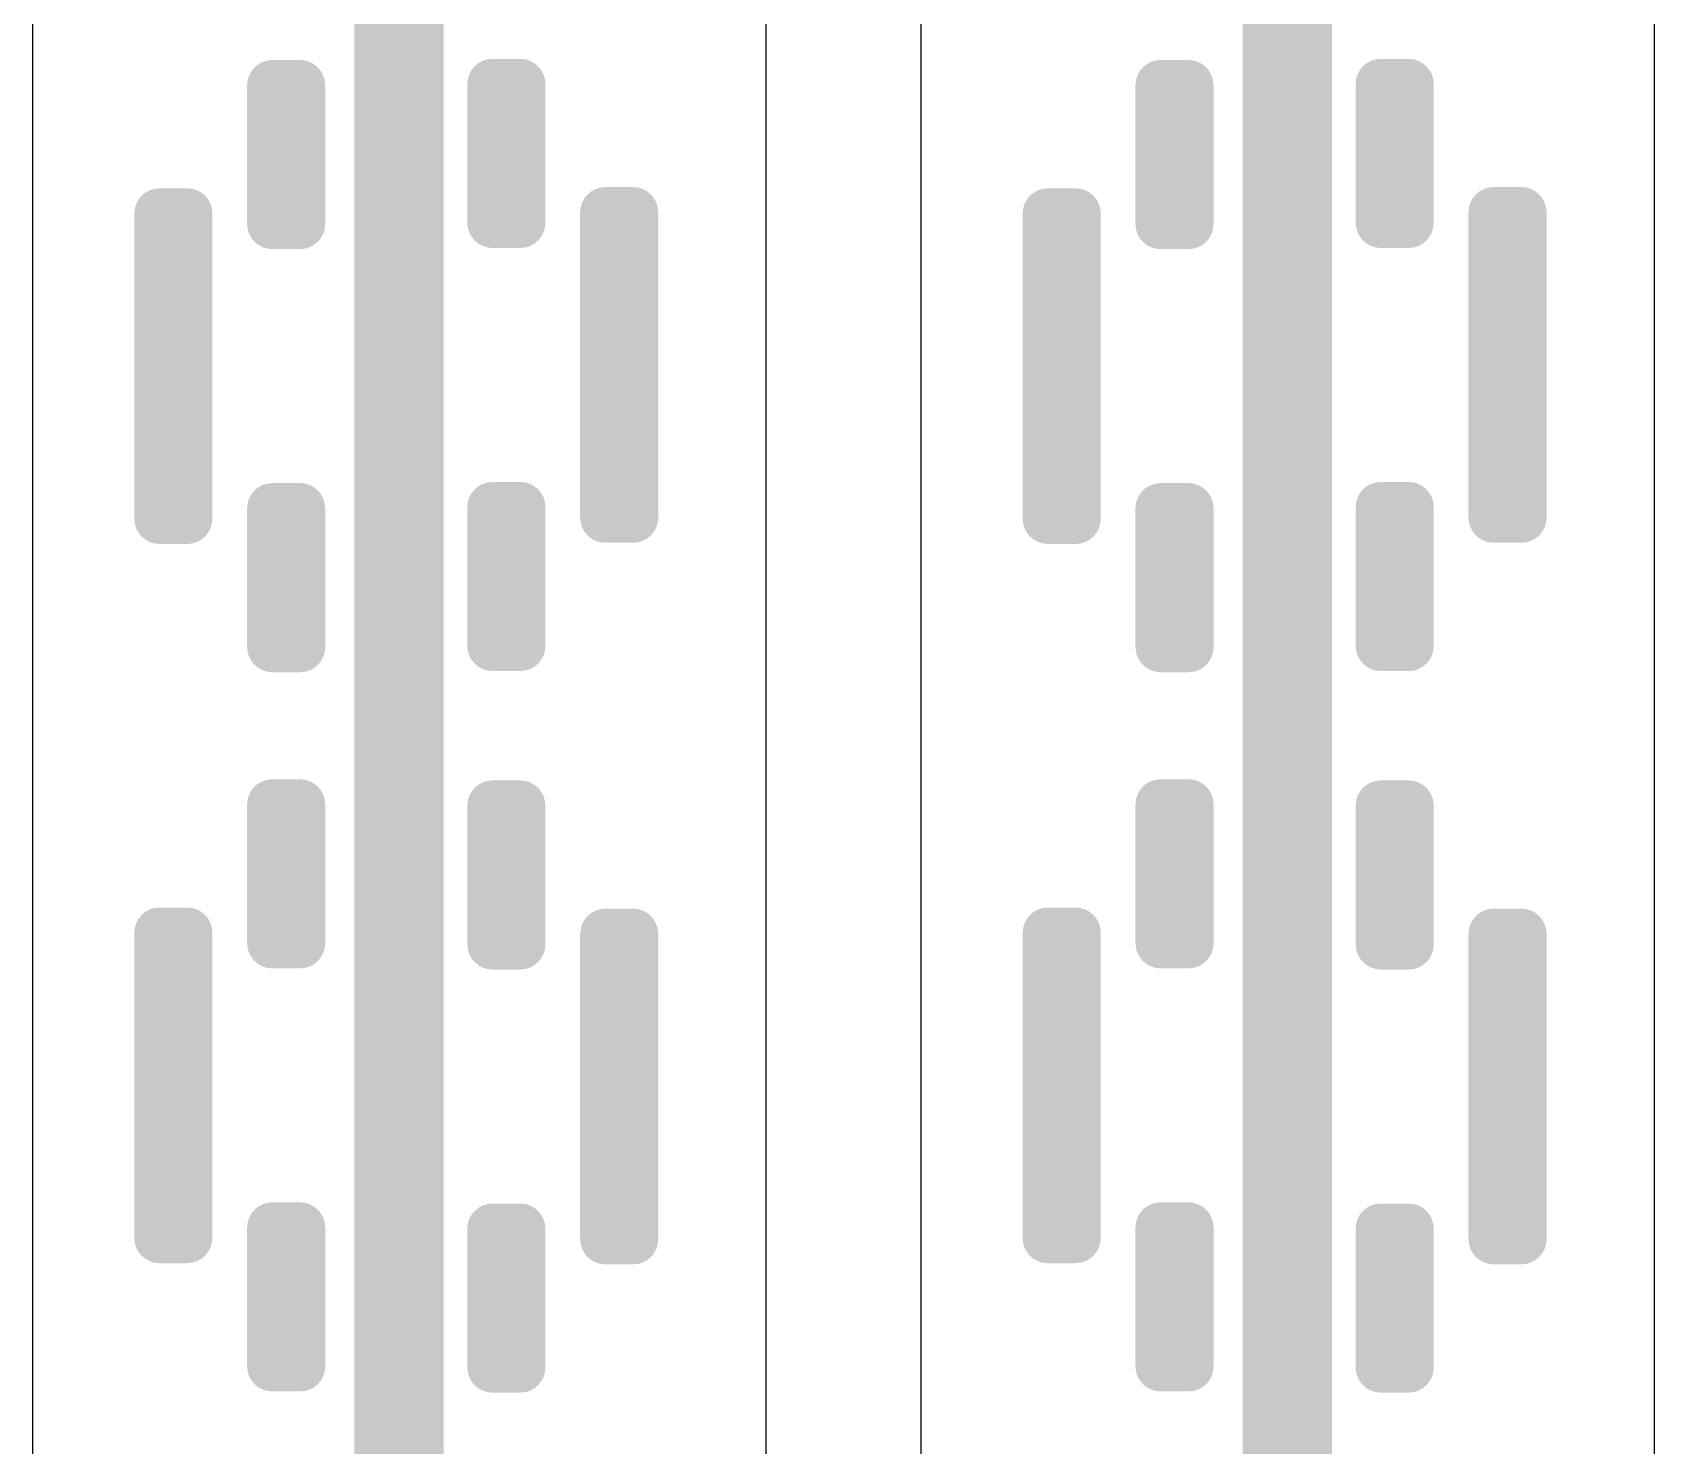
# Model space of a CAD drawing. Header units: inches. Extents: x -0.01 to 3.95, y -0.11 to 1.88.
# Drawn here: x 1.365 to 1.94, y 0.945 to 1.446 of the extents above; entities that cross this region are included whole.
import ezdxf

# ---------------------------------------------------------------- set-up
doc = ezdxf.new("R2010")
doc.units = ezdxf.units.IN
doc.header["$MEASUREMENT"] = 0
for name, color, linetype in [('Top Layer', 1, 'Continuous'), ('Top Paste', 8, 'Continuous'), ('Top Solder', 216, 'Continuous')]:
    doc.layers.add(name, color=color, linetype=linetype)

msp = doc.modelspace()

# ---------------------------------------------------------------- hatches: boundary and pattern name
at = {"layer": 'Top Layer'}
h = msp.add_hatch(color=1, dxfattribs=at)
edge = h.paths.add_edge_path()
edge.add_arc((1.48894, 1.70551), 0.00591, 90, 180)
edge.add_line((1.48303, 1.70551), (1.48303, 0.00472))
edge.add_arc((1.48894, 0.00472), 0.00591, 180, 270)
edge.add_line((1.48894, -0.00118), (1.50075, -0.00118))
edge.add_arc((1.50075, 0.00472), 0.00591, 270, 360)
edge.add_line((1.50665, 0.00472), (1.50665, 1.70551))
edge.add_arc((1.50075, 1.70551), 0.00591, 0, 90)
edge.add_line((1.50075, 1.71141), (1.48894, 1.71141))
h = msp.add_hatch(color=1, dxfattribs=at)
edge = h.paths.add_edge_path()
edge.add_arc((1.8039, 1.70551), 0.00591, 90, 180)
edge.add_line((1.79799, 1.70551), (1.79799, 0.00472))
edge.add_arc((1.8039, 0.00472), 0.00591, 180, 270)
edge.add_line((1.8039, -0.00118), (1.81571, -0.00118))
edge.add_arc((1.81571, 0.00472), 0.00591, 270, 360)
edge.add_line((1.82161, 0.00472), (1.82161, 1.70551))
edge.add_arc((1.81571, 1.70551), 0.00591, 0, 90)
edge.add_line((1.81571, 1.71141), (1.8039, 1.71141))
h = msp.add_hatch(color=1, dxfattribs=at)
edge = h.paths.add_edge_path()
edge.add_arc((1.53783, 1.37817), 0.00492, 270, 360)
edge.add_line((1.54275, 1.37817), (1.54275, 1.42738))
edge.add_arc((1.53783, 1.42738), 0.00492, 0, 90)
edge.add_line((1.53783, 1.4323), (1.52799, 1.4323))
edge.add_arc((1.52799, 1.42738), 0.00492, 90, 180)
edge.add_line((1.52307, 1.42738), (1.52307, 1.37817))
edge.add_arc((1.52799, 1.37817), 0.00492, 180, 270)
edge.add_line((1.52799, 1.37324), (1.53783, 1.37324))
h = msp.add_hatch(color=1, dxfattribs=at)
edge = h.paths.add_edge_path()
edge.add_arc((1.85279, 1.37817), 0.00492, 270, 360)
edge.add_line((1.85771, 1.37817), (1.85771, 1.42738))
edge.add_arc((1.85279, 1.42738), 0.00492, 0, 90)
edge.add_line((1.85279, 1.4323), (1.84295, 1.4323))
edge.add_arc((1.84295, 1.42738), 0.00492, 90, 180)
edge.add_line((1.83803, 1.42738), (1.83803, 1.37817))
edge.add_arc((1.84295, 1.37817), 0.00492, 180, 270)
edge.add_line((1.84295, 1.37324), (1.85279, 1.37324))
h = msp.add_hatch(color=1, dxfattribs=at)
edge = h.paths.add_edge_path()
edge.add_arc((1.44992, 1.42697), 0.00492, 90, 180)
edge.add_line((1.445, 1.42697), (1.445, 1.37775))
edge.add_arc((1.44992, 1.37775), 0.00492, 180, 270)
edge.add_line((1.44992, 1.37283), (1.45976, 1.37283))
edge.add_arc((1.45976, 1.37775), 0.00492, 270, 360)
edge.add_line((1.46469, 1.37775), (1.46469, 1.42697))
edge.add_arc((1.45976, 1.42697), 0.00492, 0, 90)
edge.add_line((1.45976, 1.43189), (1.44992, 1.43189))
h = msp.add_hatch(color=1, dxfattribs=at)
edge = h.paths.add_edge_path()
edge.add_arc((1.76488, 1.42697), 0.00492, 90, 180)
edge.add_line((1.75996, 1.42697), (1.75996, 1.37775))
edge.add_arc((1.76488, 1.37775), 0.00492, 180, 270)
edge.add_line((1.76488, 1.37283), (1.77472, 1.37283))
edge.add_arc((1.77472, 1.37775), 0.00492, 270, 360)
edge.add_line((1.77965, 1.37775), (1.77965, 1.42697))
edge.add_arc((1.77472, 1.42697), 0.00492, 0, 90)
edge.add_line((1.77472, 1.43189), (1.76488, 1.43189))
h = msp.add_hatch(color=1, dxfattribs=at)
edge = h.paths.add_edge_path()
edge.add_arc((1.40992, 1.38149), 0.00492, 90, 180)
edge.add_line((1.405, 1.38149), (1.405, 1.27323))
edge.add_arc((1.40992, 1.27323), 0.00492, 180, 270)
edge.add_line((1.40992, 1.2683), (1.41976, 1.2683))
edge.add_arc((1.41976, 1.27323), 0.00492, 270, 360)
edge.add_line((1.42468, 1.27323), (1.42468, 1.38149))
edge.add_arc((1.41976, 1.38149), 0.00492, 0, 90)
edge.add_line((1.41976, 1.38641), (1.40992, 1.38641))
h = msp.add_hatch(color=1, dxfattribs=at)
edge = h.paths.add_edge_path()
edge.add_arc((1.57783, 1.27364), 0.00492, 270, 360)
edge.add_line((1.58275, 1.27364), (1.58275, 1.38191))
edge.add_arc((1.57783, 1.38191), 0.00492, 0, 90)
edge.add_line((1.57783, 1.38683), (1.56799, 1.38683))
edge.add_arc((1.56799, 1.38191), 0.00492, 90, 180)
edge.add_line((1.56307, 1.38191), (1.56307, 1.27364))
edge.add_arc((1.56799, 1.27364), 0.00492, 180, 270)
edge.add_line((1.56799, 1.26872), (1.57783, 1.26872))
h = msp.add_hatch(color=1, dxfattribs=at)
edge = h.paths.add_edge_path()
edge.add_arc((1.72488, 1.38149), 0.00492, 90, 180)
edge.add_line((1.71996, 1.38149), (1.71996, 1.27323))
edge.add_arc((1.72488, 1.27323), 0.00492, 180, 270)
edge.add_line((1.72488, 1.2683), (1.73472, 1.2683))
edge.add_arc((1.73472, 1.27323), 0.00492, 270, 360)
edge.add_line((1.73965, 1.27323), (1.73965, 1.38149))
edge.add_arc((1.73472, 1.38149), 0.00492, 0, 90)
edge.add_line((1.73472, 1.38641), (1.72488, 1.38641))
h = msp.add_hatch(color=1, dxfattribs=at)
edge = h.paths.add_edge_path()
edge.add_arc((1.89279, 1.27364), 0.00492, 270, 360)
edge.add_line((1.89771, 1.27364), (1.89771, 1.38191))
edge.add_arc((1.89279, 1.38191), 0.00492, 0, 90)
edge.add_line((1.89279, 1.38683), (1.88295, 1.38683))
edge.add_arc((1.88295, 1.38191), 0.00492, 90, 180)
edge.add_line((1.87803, 1.38191), (1.87803, 1.27364))
edge.add_arc((1.88295, 1.27364), 0.00492, 180, 270)
edge.add_line((1.88295, 1.26872), (1.89279, 1.26872))
h = msp.add_hatch(color=1, dxfattribs=at)
edge = h.paths.add_edge_path()
edge.add_arc((1.44992, 1.27697), 0.00492, 90, 180)
edge.add_line((1.445, 1.27697), (1.445, 1.22775))
edge.add_arc((1.44992, 1.22775), 0.00492, 180, 270)
edge.add_line((1.44992, 1.22283), (1.45976, 1.22283))
edge.add_arc((1.45976, 1.22775), 0.00492, 270, 360)
edge.add_line((1.46469, 1.22775), (1.46469, 1.27697))
edge.add_arc((1.45976, 1.27697), 0.00492, 0, 90)
edge.add_line((1.45976, 1.28189), (1.44992, 1.28189))
h = msp.add_hatch(color=1, dxfattribs=at)
edge = h.paths.add_edge_path()
edge.add_arc((1.53783, 1.22817), 0.00492, 270, 360)
edge.add_line((1.54275, 1.22817), (1.54275, 1.27738))
edge.add_arc((1.53783, 1.27738), 0.00492, 0, 90)
edge.add_line((1.53783, 1.2823), (1.52799, 1.2823))
edge.add_arc((1.52799, 1.27738), 0.00492, 90, 180)
edge.add_line((1.52307, 1.27738), (1.52307, 1.22817))
edge.add_arc((1.52799, 1.22817), 0.00492, 180, 270)
edge.add_line((1.52799, 1.22324), (1.53783, 1.22324))
h = msp.add_hatch(color=1, dxfattribs=at)
edge = h.paths.add_edge_path()
edge.add_arc((1.76488, 1.27697), 0.00492, 90, 180)
edge.add_line((1.75996, 1.27697), (1.75996, 1.22775))
edge.add_arc((1.76488, 1.22775), 0.00492, 180, 270)
edge.add_line((1.76488, 1.22283), (1.77472, 1.22283))
edge.add_arc((1.77472, 1.22775), 0.00492, 270, 360)
edge.add_line((1.77965, 1.22775), (1.77965, 1.27697))
edge.add_arc((1.77472, 1.27697), 0.00492, 0, 90)
edge.add_line((1.77472, 1.28189), (1.76488, 1.28189))
h = msp.add_hatch(color=1, dxfattribs=at)
edge = h.paths.add_edge_path()
edge.add_arc((1.85279, 1.22817), 0.00492, 270, 360)
edge.add_line((1.85771, 1.22817), (1.85771, 1.27738))
edge.add_arc((1.85279, 1.27738), 0.00492, 0, 90)
edge.add_line((1.85279, 1.2823), (1.84295, 1.2823))
edge.add_arc((1.84295, 1.27738), 0.00492, 90, 180)
edge.add_line((1.83803, 1.27738), (1.83803, 1.22817))
edge.add_arc((1.84295, 1.22817), 0.00492, 180, 270)
edge.add_line((1.84295, 1.22324), (1.85279, 1.22324))
h = msp.add_hatch(color=1, dxfattribs=at)
edge = h.paths.add_edge_path()
edge.add_arc((1.44992, 1.17197), 0.00492, 90, 180)
edge.add_line((1.445, 1.17197), (1.445, 1.12275))
edge.add_arc((1.44992, 1.12275), 0.00492, 180, 270)
edge.add_line((1.44992, 1.11783), (1.45976, 1.11783))
edge.add_arc((1.45976, 1.12275), 0.00492, 270, 360)
edge.add_line((1.46469, 1.12275), (1.46469, 1.17197))
edge.add_arc((1.45976, 1.17197), 0.00492, 0, 90)
edge.add_line((1.45976, 1.17689), (1.44992, 1.17689))
h = msp.add_hatch(color=1, dxfattribs=at)
edge = h.paths.add_edge_path()
edge.add_arc((1.53783, 1.12234), 0.00492, 270, 360)
edge.add_line((1.54275, 1.12234), (1.54275, 1.17155))
edge.add_arc((1.53783, 1.17155), 0.00492, 0, 90)
edge.add_line((1.53783, 1.17647), (1.52799, 1.17647))
edge.add_arc((1.52799, 1.17155), 0.00492, 90, 180)
edge.add_line((1.52307, 1.17155), (1.52307, 1.12234))
edge.add_arc((1.52799, 1.12234), 0.00492, 180, 270)
edge.add_line((1.52799, 1.11742), (1.53783, 1.11742))
h = msp.add_hatch(color=1, dxfattribs=at)
edge = h.paths.add_edge_path()
edge.add_arc((1.76488, 1.17197), 0.00492, 90, 180)
edge.add_line((1.75996, 1.17197), (1.75996, 1.12275))
edge.add_arc((1.76488, 1.12275), 0.00492, 180, 270)
edge.add_line((1.76488, 1.11783), (1.77472, 1.11783))
edge.add_arc((1.77472, 1.12275), 0.00492, 270, 360)
edge.add_line((1.77965, 1.12275), (1.77965, 1.17197))
edge.add_arc((1.77472, 1.17197), 0.00492, 0, 90)
edge.add_line((1.77472, 1.17689), (1.76488, 1.17689))
h = msp.add_hatch(color=1, dxfattribs=at)
edge = h.paths.add_edge_path()
edge.add_arc((1.85279, 1.12234), 0.00492, 270, 360)
edge.add_line((1.85771, 1.12234), (1.85771, 1.17155))
edge.add_arc((1.85279, 1.17155), 0.00492, 0, 90)
edge.add_line((1.85279, 1.17647), (1.84295, 1.17647))
edge.add_arc((1.84295, 1.17155), 0.00492, 90, 180)
edge.add_line((1.83803, 1.17155), (1.83803, 1.12234))
edge.add_arc((1.84295, 1.12234), 0.00492, 180, 270)
edge.add_line((1.84295, 1.11742), (1.85279, 1.11742))
h = msp.add_hatch(color=1, dxfattribs=at)
edge = h.paths.add_edge_path()
edge.add_arc((1.40992, 1.12649), 0.00492, 90, 180)
edge.add_line((1.405, 1.12649), (1.405, 1.01823))
edge.add_arc((1.40992, 1.01823), 0.00492, 180, 270)
edge.add_line((1.40992, 1.0133), (1.41976, 1.0133))
edge.add_arc((1.41976, 1.01823), 0.00492, 270, 360)
edge.add_line((1.42468, 1.01823), (1.42468, 1.12649))
edge.add_arc((1.41976, 1.12649), 0.00492, 0, 90)
edge.add_line((1.41976, 1.13141), (1.40992, 1.13141))
h = msp.add_hatch(color=1, dxfattribs=at)
edge = h.paths.add_edge_path()
edge.add_arc((1.57783, 1.01781), 0.00492, 270, 360)
edge.add_line((1.58275, 1.01781), (1.58275, 1.12608))
edge.add_arc((1.57783, 1.12608), 0.00492, 0, 90)
edge.add_line((1.57783, 1.131), (1.56799, 1.131))
edge.add_arc((1.56799, 1.12608), 0.00492, 90, 180)
edge.add_line((1.56307, 1.12608), (1.56307, 1.01781))
edge.add_arc((1.56799, 1.01781), 0.00492, 180, 270)
edge.add_line((1.56799, 1.01289), (1.57783, 1.01289))
h = msp.add_hatch(color=1, dxfattribs=at)
edge = h.paths.add_edge_path()
edge.add_arc((1.72488, 1.12649), 0.00492, 90, 180)
edge.add_line((1.71996, 1.12649), (1.71996, 1.01823))
edge.add_arc((1.72488, 1.01823), 0.00492, 180, 270)
edge.add_line((1.72488, 1.0133), (1.73472, 1.0133))
edge.add_arc((1.73472, 1.01823), 0.00492, 270, 360)
edge.add_line((1.73965, 1.01823), (1.73965, 1.12649))
edge.add_arc((1.73472, 1.12649), 0.00492, 0, 90)
edge.add_line((1.73472, 1.13141), (1.72488, 1.13141))
h = msp.add_hatch(color=1, dxfattribs=at)
edge = h.paths.add_edge_path()
edge.add_arc((1.89279, 1.01781), 0.00492, 270, 360)
edge.add_line((1.89771, 1.01781), (1.89771, 1.12608))
edge.add_arc((1.89279, 1.12608), 0.00492, 0, 90)
edge.add_line((1.89279, 1.131), (1.88295, 1.131))
edge.add_arc((1.88295, 1.12608), 0.00492, 90, 180)
edge.add_line((1.87803, 1.12608), (1.87803, 1.01781))
edge.add_arc((1.88295, 1.01781), 0.00492, 180, 270)
edge.add_line((1.88295, 1.01289), (1.89279, 1.01289))
h = msp.add_hatch(color=1, dxfattribs=at)
edge = h.paths.add_edge_path()
edge.add_arc((1.44992, 1.02197), 0.00492, 90, 180)
edge.add_line((1.445, 1.02197), (1.445, 0.97275))
edge.add_arc((1.44992, 0.97275), 0.00492, 180, 270)
edge.add_line((1.44992, 0.96783), (1.45976, 0.96783))
edge.add_arc((1.45976, 0.97275), 0.00492, 270, 360)
edge.add_line((1.46469, 0.97275), (1.46469, 1.02197))
edge.add_arc((1.45976, 1.02197), 0.00492, 0, 90)
edge.add_line((1.45976, 1.02689), (1.44992, 1.02689))
h = msp.add_hatch(color=1, dxfattribs=at)
edge = h.paths.add_edge_path()
edge.add_arc((1.53783, 0.97234), 0.00492, 270, 360)
edge.add_line((1.54275, 0.97234), (1.54275, 1.02155))
edge.add_arc((1.53783, 1.02155), 0.00492, 0, 90)
edge.add_line((1.53783, 1.02647), (1.52799, 1.02647))
edge.add_arc((1.52799, 1.02155), 0.00492, 90, 180)
edge.add_line((1.52307, 1.02155), (1.52307, 0.97234))
edge.add_arc((1.52799, 0.97234), 0.00492, 180, 270)
edge.add_line((1.52799, 0.96742), (1.53783, 0.96742))
h = msp.add_hatch(color=1, dxfattribs=at)
edge = h.paths.add_edge_path()
edge.add_arc((1.76488, 1.02197), 0.00492, 90, 180)
edge.add_line((1.75996, 1.02197), (1.75996, 0.97275))
edge.add_arc((1.76488, 0.97275), 0.00492, 180, 270)
edge.add_line((1.76488, 0.96783), (1.77472, 0.96783))
edge.add_arc((1.77472, 0.97275), 0.00492, 270, 360)
edge.add_line((1.77965, 0.97275), (1.77965, 1.02197))
edge.add_arc((1.77472, 1.02197), 0.00492, 0, 90)
edge.add_line((1.77472, 1.02689), (1.76488, 1.02689))
h = msp.add_hatch(color=1, dxfattribs=at)
edge = h.paths.add_edge_path()
edge.add_arc((1.85279, 0.97234), 0.00492, 270, 360)
edge.add_line((1.85771, 0.97234), (1.85771, 1.02155))
edge.add_arc((1.85279, 1.02155), 0.00492, 0, 90)
edge.add_line((1.85279, 1.02647), (1.84295, 1.02647))
edge.add_arc((1.84295, 1.02155), 0.00492, 90, 180)
edge.add_line((1.83803, 1.02155), (1.83803, 0.97234))
edge.add_arc((1.84295, 0.97234), 0.00492, 180, 270)
edge.add_line((1.84295, 0.96742), (1.85279, 0.96742))
at = {"layer": 'Top Paste'}
h = msp.add_hatch(color=8, dxfattribs=at)
edge = h.paths.add_edge_path()
edge.add_arc((1.48894, 1.70551), 0.00591, 90, 180)
edge.add_line((1.48303, 1.70551), (1.48303, 0.00472))
edge.add_arc((1.48894, 0.00472), 0.00591, 180, 270)
edge.add_line((1.48894, -0.00118), (1.50075, -0.00118))
edge.add_arc((1.50075, 0.00472), 0.00591, 270, 360)
edge.add_line((1.50665, 0.00472), (1.50665, 1.70551))
edge.add_arc((1.50075, 1.70551), 0.00591, 0, 90)
edge.add_line((1.50075, 1.71141), (1.48894, 1.71141))
h = msp.add_hatch(color=8, dxfattribs=at)
edge = h.paths.add_edge_path()
edge.add_arc((1.8039, 1.70551), 0.00591, 90, 180)
edge.add_line((1.79799, 1.70551), (1.79799, 0.00472))
edge.add_arc((1.8039, 0.00472), 0.00591, 180, 270)
edge.add_line((1.8039, -0.00118), (1.81571, -0.00118))
edge.add_arc((1.81571, 0.00472), 0.00591, 270, 360)
edge.add_line((1.82161, 0.00472), (1.82161, 1.70551))
edge.add_arc((1.81571, 1.70551), 0.00591, 0, 90)
edge.add_line((1.81571, 1.71141), (1.8039, 1.71141))
h = msp.add_hatch(color=8, dxfattribs=at)
edge = h.paths.add_edge_path()
edge.add_arc((1.53783, 1.37817), 0.00492, 270, 360)
edge.add_line((1.54275, 1.37817), (1.54275, 1.42738))
edge.add_arc((1.53783, 1.42738), 0.00492, 0, 90)
edge.add_line((1.53783, 1.4323), (1.52799, 1.4323))
edge.add_arc((1.52799, 1.42738), 0.00492, 90, 180)
edge.add_line((1.52307, 1.42738), (1.52307, 1.37817))
edge.add_arc((1.52799, 1.37817), 0.00492, 180, 270)
edge.add_line((1.52799, 1.37324), (1.53783, 1.37324))
h = msp.add_hatch(color=8, dxfattribs=at)
edge = h.paths.add_edge_path()
edge.add_arc((1.85279, 1.37817), 0.00492, 270, 360)
edge.add_line((1.85771, 1.37817), (1.85771, 1.42738))
edge.add_arc((1.85279, 1.42738), 0.00492, 0, 90)
edge.add_line((1.85279, 1.4323), (1.84295, 1.4323))
edge.add_arc((1.84295, 1.42738), 0.00492, 90, 180)
edge.add_line((1.83803, 1.42738), (1.83803, 1.37817))
edge.add_arc((1.84295, 1.37817), 0.00492, 180, 270)
edge.add_line((1.84295, 1.37324), (1.85279, 1.37324))
h = msp.add_hatch(color=8, dxfattribs=at)
edge = h.paths.add_edge_path()
edge.add_arc((1.44992, 1.42697), 0.00492, 90, 180)
edge.add_line((1.445, 1.42697), (1.445, 1.37775))
edge.add_arc((1.44992, 1.37775), 0.00492, 180, 270)
edge.add_line((1.44992, 1.37283), (1.45976, 1.37283))
edge.add_arc((1.45976, 1.37775), 0.00492, 270, 360)
edge.add_line((1.46469, 1.37775), (1.46469, 1.42697))
edge.add_arc((1.45976, 1.42697), 0.00492, 0, 90)
edge.add_line((1.45976, 1.43189), (1.44992, 1.43189))
h = msp.add_hatch(color=8, dxfattribs=at)
edge = h.paths.add_edge_path()
edge.add_arc((1.76488, 1.42697), 0.00492, 90, 180)
edge.add_line((1.75996, 1.42697), (1.75996, 1.37775))
edge.add_arc((1.76488, 1.37775), 0.00492, 180, 270)
edge.add_line((1.76488, 1.37283), (1.77472, 1.37283))
edge.add_arc((1.77472, 1.37775), 0.00492, 270, 360)
edge.add_line((1.77965, 1.37775), (1.77965, 1.42697))
edge.add_arc((1.77472, 1.42697), 0.00492, 0, 90)
edge.add_line((1.77472, 1.43189), (1.76488, 1.43189))
h = msp.add_hatch(color=8, dxfattribs=at)
edge = h.paths.add_edge_path()
edge.add_arc((1.40992, 1.38149), 0.00492, 90, 180)
edge.add_line((1.405, 1.38149), (1.405, 1.27323))
edge.add_arc((1.40992, 1.27323), 0.00492, 180, 270)
edge.add_line((1.40992, 1.2683), (1.41976, 1.2683))
edge.add_arc((1.41976, 1.27323), 0.00492, 270, 360)
edge.add_line((1.42468, 1.27323), (1.42468, 1.38149))
edge.add_arc((1.41976, 1.38149), 0.00492, 0, 90)
edge.add_line((1.41976, 1.38641), (1.40992, 1.38641))
h = msp.add_hatch(color=8, dxfattribs=at)
edge = h.paths.add_edge_path()
edge.add_arc((1.57783, 1.27364), 0.00492, 270, 360)
edge.add_line((1.58275, 1.27364), (1.58275, 1.38191))
edge.add_arc((1.57783, 1.38191), 0.00492, 0, 90)
edge.add_line((1.57783, 1.38683), (1.56799, 1.38683))
edge.add_arc((1.56799, 1.38191), 0.00492, 90, 180)
edge.add_line((1.56307, 1.38191), (1.56307, 1.27364))
edge.add_arc((1.56799, 1.27364), 0.00492, 180, 270)
edge.add_line((1.56799, 1.26872), (1.57783, 1.26872))
h = msp.add_hatch(color=8, dxfattribs=at)
edge = h.paths.add_edge_path()
edge.add_arc((1.72488, 1.38149), 0.00492, 90, 180)
edge.add_line((1.71996, 1.38149), (1.71996, 1.27323))
edge.add_arc((1.72488, 1.27323), 0.00492, 180, 270)
edge.add_line((1.72488, 1.2683), (1.73472, 1.2683))
edge.add_arc((1.73472, 1.27323), 0.00492, 270, 360)
edge.add_line((1.73965, 1.27323), (1.73965, 1.38149))
edge.add_arc((1.73472, 1.38149), 0.00492, 0, 90)
edge.add_line((1.73472, 1.38641), (1.72488, 1.38641))
h = msp.add_hatch(color=8, dxfattribs=at)
edge = h.paths.add_edge_path()
edge.add_arc((1.89279, 1.27364), 0.00492, 270, 360)
edge.add_line((1.89771, 1.27364), (1.89771, 1.38191))
edge.add_arc((1.89279, 1.38191), 0.00492, 0, 90)
edge.add_line((1.89279, 1.38683), (1.88295, 1.38683))
edge.add_arc((1.88295, 1.38191), 0.00492, 90, 180)
edge.add_line((1.87803, 1.38191), (1.87803, 1.27364))
edge.add_arc((1.88295, 1.27364), 0.00492, 180, 270)
edge.add_line((1.88295, 1.26872), (1.89279, 1.26872))
h = msp.add_hatch(color=8, dxfattribs=at)
edge = h.paths.add_edge_path()
edge.add_arc((1.44992, 1.27697), 0.00492, 90, 180)
edge.add_line((1.445, 1.27697), (1.445, 1.22775))
edge.add_arc((1.44992, 1.22775), 0.00492, 180, 270)
edge.add_line((1.44992, 1.22283), (1.45976, 1.22283))
edge.add_arc((1.45976, 1.22775), 0.00492, 270, 360)
edge.add_line((1.46469, 1.22775), (1.46469, 1.27697))
edge.add_arc((1.45976, 1.27697), 0.00492, 0, 90)
edge.add_line((1.45976, 1.28189), (1.44992, 1.28189))
h = msp.add_hatch(color=8, dxfattribs=at)
edge = h.paths.add_edge_path()
edge.add_arc((1.53783, 1.22817), 0.00492, 270, 360)
edge.add_line((1.54275, 1.22817), (1.54275, 1.27738))
edge.add_arc((1.53783, 1.27738), 0.00492, 0, 90)
edge.add_line((1.53783, 1.2823), (1.52799, 1.2823))
edge.add_arc((1.52799, 1.27738), 0.00492, 90, 180)
edge.add_line((1.52307, 1.27738), (1.52307, 1.22817))
edge.add_arc((1.52799, 1.22817), 0.00492, 180, 270)
edge.add_line((1.52799, 1.22324), (1.53783, 1.22324))
h = msp.add_hatch(color=8, dxfattribs=at)
edge = h.paths.add_edge_path()
edge.add_arc((1.76488, 1.27697), 0.00492, 90, 180)
edge.add_line((1.75996, 1.27697), (1.75996, 1.22775))
edge.add_arc((1.76488, 1.22775), 0.00492, 180, 270)
edge.add_line((1.76488, 1.22283), (1.77472, 1.22283))
edge.add_arc((1.77472, 1.22775), 0.00492, 270, 360)
edge.add_line((1.77965, 1.22775), (1.77965, 1.27697))
edge.add_arc((1.77472, 1.27697), 0.00492, 0, 90)
edge.add_line((1.77472, 1.28189), (1.76488, 1.28189))
h = msp.add_hatch(color=8, dxfattribs=at)
edge = h.paths.add_edge_path()
edge.add_arc((1.85279, 1.22817), 0.00492, 270, 360)
edge.add_line((1.85771, 1.22817), (1.85771, 1.27738))
edge.add_arc((1.85279, 1.27738), 0.00492, 0, 90)
edge.add_line((1.85279, 1.2823), (1.84295, 1.2823))
edge.add_arc((1.84295, 1.27738), 0.00492, 90, 180)
edge.add_line((1.83803, 1.27738), (1.83803, 1.22817))
edge.add_arc((1.84295, 1.22817), 0.00492, 180, 270)
edge.add_line((1.84295, 1.22324), (1.85279, 1.22324))
h = msp.add_hatch(color=8, dxfattribs=at)
edge = h.paths.add_edge_path()
edge.add_arc((1.44992, 1.17197), 0.00492, 90, 180)
edge.add_line((1.445, 1.17197), (1.445, 1.12275))
edge.add_arc((1.44992, 1.12275), 0.00492, 180, 270)
edge.add_line((1.44992, 1.11783), (1.45976, 1.11783))
edge.add_arc((1.45976, 1.12275), 0.00492, 270, 360)
edge.add_line((1.46469, 1.12275), (1.46469, 1.17197))
edge.add_arc((1.45976, 1.17197), 0.00492, 0, 90)
edge.add_line((1.45976, 1.17689), (1.44992, 1.17689))
h = msp.add_hatch(color=8, dxfattribs=at)
edge = h.paths.add_edge_path()
edge.add_arc((1.53783, 1.12234), 0.00492, 270, 360)
edge.add_line((1.54275, 1.12234), (1.54275, 1.17155))
edge.add_arc((1.53783, 1.17155), 0.00492, 0, 90)
edge.add_line((1.53783, 1.17647), (1.52799, 1.17647))
edge.add_arc((1.52799, 1.17155), 0.00492, 90, 180)
edge.add_line((1.52307, 1.17155), (1.52307, 1.12234))
edge.add_arc((1.52799, 1.12234), 0.00492, 180, 270)
edge.add_line((1.52799, 1.11742), (1.53783, 1.11742))
h = msp.add_hatch(color=8, dxfattribs=at)
edge = h.paths.add_edge_path()
edge.add_arc((1.76488, 1.17197), 0.00492, 90, 180)
edge.add_line((1.75996, 1.17197), (1.75996, 1.12275))
edge.add_arc((1.76488, 1.12275), 0.00492, 180, 270)
edge.add_line((1.76488, 1.11783), (1.77472, 1.11783))
edge.add_arc((1.77472, 1.12275), 0.00492, 270, 360)
edge.add_line((1.77965, 1.12275), (1.77965, 1.17197))
edge.add_arc((1.77472, 1.17197), 0.00492, 0, 90)
edge.add_line((1.77472, 1.17689), (1.76488, 1.17689))
h = msp.add_hatch(color=8, dxfattribs=at)
edge = h.paths.add_edge_path()
edge.add_arc((1.85279, 1.12234), 0.00492, 270, 360)
edge.add_line((1.85771, 1.12234), (1.85771, 1.17155))
edge.add_arc((1.85279, 1.17155), 0.00492, 0, 90)
edge.add_line((1.85279, 1.17647), (1.84295, 1.17647))
edge.add_arc((1.84295, 1.17155), 0.00492, 90, 180)
edge.add_line((1.83803, 1.17155), (1.83803, 1.12234))
edge.add_arc((1.84295, 1.12234), 0.00492, 180, 270)
edge.add_line((1.84295, 1.11742), (1.85279, 1.11742))
h = msp.add_hatch(color=8, dxfattribs=at)
edge = h.paths.add_edge_path()
edge.add_arc((1.40992, 1.12649), 0.00492, 90, 180)
edge.add_line((1.405, 1.12649), (1.405, 1.01823))
edge.add_arc((1.40992, 1.01823), 0.00492, 180, 270)
edge.add_line((1.40992, 1.0133), (1.41976, 1.0133))
edge.add_arc((1.41976, 1.01823), 0.00492, 270, 360)
edge.add_line((1.42468, 1.01823), (1.42468, 1.12649))
edge.add_arc((1.41976, 1.12649), 0.00492, 0, 90)
edge.add_line((1.41976, 1.13141), (1.40992, 1.13141))
h = msp.add_hatch(color=8, dxfattribs=at)
edge = h.paths.add_edge_path()
edge.add_arc((1.57783, 1.01781), 0.00492, 270, 360)
edge.add_line((1.58275, 1.01781), (1.58275, 1.12608))
edge.add_arc((1.57783, 1.12608), 0.00492, 0, 90)
edge.add_line((1.57783, 1.131), (1.56799, 1.131))
edge.add_arc((1.56799, 1.12608), 0.00492, 90, 180)
edge.add_line((1.56307, 1.12608), (1.56307, 1.01781))
edge.add_arc((1.56799, 1.01781), 0.00492, 180, 270)
edge.add_line((1.56799, 1.01289), (1.57783, 1.01289))
h = msp.add_hatch(color=8, dxfattribs=at)
edge = h.paths.add_edge_path()
edge.add_arc((1.72488, 1.12649), 0.00492, 90, 180)
edge.add_line((1.71996, 1.12649), (1.71996, 1.01823))
edge.add_arc((1.72488, 1.01823), 0.00492, 180, 270)
edge.add_line((1.72488, 1.0133), (1.73472, 1.0133))
edge.add_arc((1.73472, 1.01823), 0.00492, 270, 360)
edge.add_line((1.73965, 1.01823), (1.73965, 1.12649))
edge.add_arc((1.73472, 1.12649), 0.00492, 0, 90)
edge.add_line((1.73472, 1.13141), (1.72488, 1.13141))
h = msp.add_hatch(color=8, dxfattribs=at)
edge = h.paths.add_edge_path()
edge.add_arc((1.89279, 1.01781), 0.00492, 270, 360)
edge.add_line((1.89771, 1.01781), (1.89771, 1.12608))
edge.add_arc((1.89279, 1.12608), 0.00492, 0, 90)
edge.add_line((1.89279, 1.131), (1.88295, 1.131))
edge.add_arc((1.88295, 1.12608), 0.00492, 90, 180)
edge.add_line((1.87803, 1.12608), (1.87803, 1.01781))
edge.add_arc((1.88295, 1.01781), 0.00492, 180, 270)
edge.add_line((1.88295, 1.01289), (1.89279, 1.01289))
h = msp.add_hatch(color=8, dxfattribs=at)
edge = h.paths.add_edge_path()
edge.add_arc((1.44992, 1.02197), 0.00492, 90, 180)
edge.add_line((1.445, 1.02197), (1.445, 0.97275))
edge.add_arc((1.44992, 0.97275), 0.00492, 180, 270)
edge.add_line((1.44992, 0.96783), (1.45976, 0.96783))
edge.add_arc((1.45976, 0.97275), 0.00492, 270, 360)
edge.add_line((1.46469, 0.97275), (1.46469, 1.02197))
edge.add_arc((1.45976, 1.02197), 0.00492, 0, 90)
edge.add_line((1.45976, 1.02689), (1.44992, 1.02689))
h = msp.add_hatch(color=8, dxfattribs=at)
edge = h.paths.add_edge_path()
edge.add_arc((1.53783, 0.97234), 0.00492, 270, 360)
edge.add_line((1.54275, 0.97234), (1.54275, 1.02155))
edge.add_arc((1.53783, 1.02155), 0.00492, 0, 90)
edge.add_line((1.53783, 1.02647), (1.52799, 1.02647))
edge.add_arc((1.52799, 1.02155), 0.00492, 90, 180)
edge.add_line((1.52307, 1.02155), (1.52307, 0.97234))
edge.add_arc((1.52799, 0.97234), 0.00492, 180, 270)
edge.add_line((1.52799, 0.96742), (1.53783, 0.96742))
h = msp.add_hatch(color=8, dxfattribs=at)
edge = h.paths.add_edge_path()
edge.add_arc((1.76488, 1.02197), 0.00492, 90, 180)
edge.add_line((1.75996, 1.02197), (1.75996, 0.97275))
edge.add_arc((1.76488, 0.97275), 0.00492, 180, 270)
edge.add_line((1.76488, 0.96783), (1.77472, 0.96783))
edge.add_arc((1.77472, 0.97275), 0.00492, 270, 360)
edge.add_line((1.77965, 0.97275), (1.77965, 1.02197))
edge.add_arc((1.77472, 1.02197), 0.00492, 0, 90)
edge.add_line((1.77472, 1.02689), (1.76488, 1.02689))
h = msp.add_hatch(color=8, dxfattribs=at)
edge = h.paths.add_edge_path()
edge.add_arc((1.85279, 0.97234), 0.00492, 270, 360)
edge.add_line((1.85771, 0.97234), (1.85771, 1.02155))
edge.add_arc((1.85279, 1.02155), 0.00492, 0, 90)
edge.add_line((1.85279, 1.02647), (1.84295, 1.02647))
edge.add_arc((1.84295, 1.02155), 0.00492, 90, 180)
edge.add_line((1.83803, 1.02155), (1.83803, 0.97234))
edge.add_arc((1.84295, 0.97234), 0.00492, 180, 270)
edge.add_line((1.84295, 0.96742), (1.85279, 0.96742))
at = {"layer": 'Top Solder'}
h = msp.add_hatch(color=216, dxfattribs=at)
edge = h.paths.add_edge_path()
edge.add_arc((1.48894, 1.70551), 0.00991, 90, 180)
edge.add_line((1.47903, 1.70551), (1.47903, 0.00472))
edge.add_arc((1.48894, 0.00472), 0.00991, 180, 270)
edge.add_line((1.48894, -0.00518), (1.50075, -0.00518))
edge.add_arc((1.50075, 0.00472), 0.00991, 270, 360)
edge.add_line((1.51065, 0.00472), (1.51065, 1.70551))
edge.add_arc((1.50075, 1.70551), 0.00991, 0, 90)
edge.add_line((1.50075, 1.71541), (1.48894, 1.71541))
h = msp.add_hatch(color=216, dxfattribs=at)
edge = h.paths.add_edge_path()
edge.add_arc((1.8039, 1.70551), 0.00991, 90, 180)
edge.add_line((1.79399, 1.70551), (1.79399, 0.00472))
edge.add_arc((1.8039, 0.00472), 0.00991, 180, 270)
edge.add_line((1.8039, -0.00518), (1.81571, -0.00518))
edge.add_arc((1.81571, 0.00472), 0.00991, 270, 360)
edge.add_line((1.82561, 0.00472), (1.82561, 1.70551))
edge.add_arc((1.81571, 1.70551), 0.00991, 0, 90)
edge.add_line((1.81571, 1.71541), (1.8039, 1.71541))
h = msp.add_hatch(color=216, dxfattribs=at)
edge = h.paths.add_edge_path()
edge.add_arc((1.44992, 1.42697), 0.00892, 90, 180)
edge.add_line((1.441, 1.42697), (1.441, 1.37775))
edge.add_arc((1.44992, 1.37775), 0.00892, 180, 270)
edge.add_line((1.44992, 1.36883), (1.45976, 1.36883))
edge.add_arc((1.45976, 1.37775), 0.00892, 270, 360)
edge.add_line((1.46869, 1.37775), (1.46869, 1.42697))
edge.add_arc((1.45976, 1.42697), 0.00892, 0, 90)
edge.add_line((1.45976, 1.43589), (1.44992, 1.43589))
h = msp.add_hatch(color=216, dxfattribs=at)
edge = h.paths.add_edge_path()
edge.add_arc((1.53783, 1.37817), 0.00892, 270, 360)
edge.add_line((1.54675, 1.37817), (1.54675, 1.42738))
edge.add_arc((1.53783, 1.42738), 0.00892, 0, 90)
edge.add_line((1.53783, 1.4363), (1.52799, 1.4363))
edge.add_arc((1.52799, 1.42738), 0.00892, 90, 180)
edge.add_line((1.51907, 1.42738), (1.51907, 1.37817))
edge.add_arc((1.52799, 1.37817), 0.00892, 180, 270)
edge.add_line((1.52799, 1.36924), (1.53783, 1.36924))
h = msp.add_hatch(color=216, dxfattribs=at)
edge = h.paths.add_edge_path()
edge.add_arc((1.76488, 1.42697), 0.00892, 90, 180)
edge.add_line((1.75596, 1.42697), (1.75596, 1.37775))
edge.add_arc((1.76488, 1.37775), 0.00892, 180, 270)
edge.add_line((1.76488, 1.36883), (1.77472, 1.36883))
edge.add_arc((1.77472, 1.37775), 0.00892, 270, 360)
edge.add_line((1.78365, 1.37775), (1.78365, 1.42697))
edge.add_arc((1.77472, 1.42697), 0.00892, 0, 90)
edge.add_line((1.77472, 1.43589), (1.76488, 1.43589))
h = msp.add_hatch(color=216, dxfattribs=at)
edge = h.paths.add_edge_path()
edge.add_arc((1.85279, 1.37817), 0.00892, 270, 360)
edge.add_line((1.86171, 1.37817), (1.86171, 1.42738))
edge.add_arc((1.85279, 1.42738), 0.00892, 0, 90)
edge.add_line((1.85279, 1.4363), (1.84295, 1.4363))
edge.add_arc((1.84295, 1.42738), 0.00892, 90, 180)
edge.add_line((1.83403, 1.42738), (1.83403, 1.37817))
edge.add_arc((1.84295, 1.37817), 0.00892, 180, 270)
edge.add_line((1.84295, 1.36924), (1.85279, 1.36924))
h = msp.add_hatch(color=216, dxfattribs=at)
edge = h.paths.add_edge_path()
edge.add_arc((1.40992, 1.38149), 0.00892, 90, 180)
edge.add_line((1.401, 1.38149), (1.401, 1.27323))
edge.add_arc((1.40992, 1.27323), 0.00892, 180, 270)
edge.add_line((1.40992, 1.2643), (1.41976, 1.2643))
edge.add_arc((1.41976, 1.27323), 0.00892, 270, 360)
edge.add_line((1.42868, 1.27323), (1.42868, 1.38149))
edge.add_arc((1.41976, 1.38149), 0.00892, 0, 90)
edge.add_line((1.41976, 1.39041), (1.40992, 1.39041))
h = msp.add_hatch(color=216, dxfattribs=at)
edge = h.paths.add_edge_path()
edge.add_arc((1.57783, 1.27364), 0.00892, 270, 360)
edge.add_line((1.58675, 1.27364), (1.58675, 1.38191))
edge.add_arc((1.57783, 1.38191), 0.00892, 0, 90)
edge.add_line((1.57783, 1.39083), (1.56799, 1.39083))
edge.add_arc((1.56799, 1.38191), 0.00892, 90, 180)
edge.add_line((1.55907, 1.38191), (1.55907, 1.27364))
edge.add_arc((1.56799, 1.27364), 0.00892, 180, 270)
edge.add_line((1.56799, 1.26472), (1.57783, 1.26472))
h = msp.add_hatch(color=216, dxfattribs=at)
edge = h.paths.add_edge_path()
edge.add_arc((1.72488, 1.38149), 0.00892, 90, 180)
edge.add_line((1.71596, 1.38149), (1.71596, 1.27323))
edge.add_arc((1.72488, 1.27323), 0.00892, 180, 270)
edge.add_line((1.72488, 1.2643), (1.73472, 1.2643))
edge.add_arc((1.73472, 1.27323), 0.00892, 270, 360)
edge.add_line((1.74365, 1.27323), (1.74365, 1.38149))
edge.add_arc((1.73472, 1.38149), 0.00892, 0, 90)
edge.add_line((1.73472, 1.39041), (1.72488, 1.39041))
h = msp.add_hatch(color=216, dxfattribs=at)
edge = h.paths.add_edge_path()
edge.add_arc((1.89279, 1.27364), 0.00892, 270, 360)
edge.add_line((1.90171, 1.27364), (1.90171, 1.38191))
edge.add_arc((1.89279, 1.38191), 0.00892, 0, 90)
edge.add_line((1.89279, 1.39083), (1.88295, 1.39083))
edge.add_arc((1.88295, 1.38191), 0.00892, 90, 180)
edge.add_line((1.87403, 1.38191), (1.87403, 1.27364))
edge.add_arc((1.88295, 1.27364), 0.00892, 180, 270)
edge.add_line((1.88295, 1.26472), (1.89279, 1.26472))
h = msp.add_hatch(color=216, dxfattribs=at)
edge = h.paths.add_edge_path()
edge.add_arc((1.44992, 1.27697), 0.00892, 90, 180)
edge.add_line((1.441, 1.27697), (1.441, 1.22775))
edge.add_arc((1.44992, 1.22775), 0.00892, 180, 270)
edge.add_line((1.44992, 1.21883), (1.45976, 1.21883))
edge.add_arc((1.45976, 1.22775), 0.00892, 270, 360)
edge.add_line((1.46869, 1.22775), (1.46869, 1.27697))
edge.add_arc((1.45976, 1.27697), 0.00892, 0, 90)
edge.add_line((1.45976, 1.28589), (1.44992, 1.28589))
h = msp.add_hatch(color=216, dxfattribs=at)
edge = h.paths.add_edge_path()
edge.add_arc((1.53783, 1.22817), 0.00892, 270, 360)
edge.add_line((1.54675, 1.22817), (1.54675, 1.27738))
edge.add_arc((1.53783, 1.27738), 0.00892, 0, 90)
edge.add_line((1.53783, 1.2863), (1.52799, 1.2863))
edge.add_arc((1.52799, 1.27738), 0.00892, 90, 180)
edge.add_line((1.51907, 1.27738), (1.51907, 1.22817))
edge.add_arc((1.52799, 1.22817), 0.00892, 180, 270)
edge.add_line((1.52799, 1.21924), (1.53783, 1.21924))
h = msp.add_hatch(color=216, dxfattribs=at)
edge = h.paths.add_edge_path()
edge.add_arc((1.76488, 1.27697), 0.00892, 90, 180)
edge.add_line((1.75596, 1.27697), (1.75596, 1.22775))
edge.add_arc((1.76488, 1.22775), 0.00892, 180, 270)
edge.add_line((1.76488, 1.21883), (1.77472, 1.21883))
edge.add_arc((1.77472, 1.22775), 0.00892, 270, 360)
edge.add_line((1.78365, 1.22775), (1.78365, 1.27697))
edge.add_arc((1.77472, 1.27697), 0.00892, 0, 90)
edge.add_line((1.77472, 1.28589), (1.76488, 1.28589))
h = msp.add_hatch(color=216, dxfattribs=at)
edge = h.paths.add_edge_path()
edge.add_arc((1.85279, 1.22817), 0.00892, 270, 360)
edge.add_line((1.86171, 1.22817), (1.86171, 1.27738))
edge.add_arc((1.85279, 1.27738), 0.00892, 0, 90)
edge.add_line((1.85279, 1.2863), (1.84295, 1.2863))
edge.add_arc((1.84295, 1.27738), 0.00892, 90, 180)
edge.add_line((1.83403, 1.27738), (1.83403, 1.22817))
edge.add_arc((1.84295, 1.22817), 0.00892, 180, 270)
edge.add_line((1.84295, 1.21924), (1.85279, 1.21924))
h = msp.add_hatch(color=216, dxfattribs=at)
edge = h.paths.add_edge_path()
edge.add_arc((1.44992, 1.17197), 0.00892, 90, 180)
edge.add_line((1.441, 1.17197), (1.441, 1.12275))
edge.add_arc((1.44992, 1.12275), 0.00892, 180, 270)
edge.add_line((1.44992, 1.11383), (1.45976, 1.11383))
edge.add_arc((1.45976, 1.12275), 0.00892, 270, 360)
edge.add_line((1.46869, 1.12275), (1.46869, 1.17197))
edge.add_arc((1.45976, 1.17197), 0.00892, 0, 90)
edge.add_line((1.45976, 1.18089), (1.44992, 1.18089))
h = msp.add_hatch(color=216, dxfattribs=at)
edge = h.paths.add_edge_path()
edge.add_arc((1.53783, 1.12234), 0.00892, 270, 360)
edge.add_line((1.54675, 1.12234), (1.54675, 1.17155))
edge.add_arc((1.53783, 1.17155), 0.00892, 0, 90)
edge.add_line((1.53783, 1.18047), (1.52799, 1.18047))
edge.add_arc((1.52799, 1.17155), 0.00892, 90, 180)
edge.add_line((1.51907, 1.17155), (1.51907, 1.12234))
edge.add_arc((1.52799, 1.12234), 0.00892, 180, 270)
edge.add_line((1.52799, 1.11342), (1.53783, 1.11342))
h = msp.add_hatch(color=216, dxfattribs=at)
edge = h.paths.add_edge_path()
edge.add_arc((1.76488, 1.17197), 0.00892, 90, 180)
edge.add_line((1.75596, 1.17197), (1.75596, 1.12275))
edge.add_arc((1.76488, 1.12275), 0.00892, 180, 270)
edge.add_line((1.76488, 1.11383), (1.77472, 1.11383))
edge.add_arc((1.77472, 1.12275), 0.00892, 270, 360)
edge.add_line((1.78365, 1.12275), (1.78365, 1.17197))
edge.add_arc((1.77472, 1.17197), 0.00892, 0, 90)
edge.add_line((1.77472, 1.18089), (1.76488, 1.18089))
h = msp.add_hatch(color=216, dxfattribs=at)
edge = h.paths.add_edge_path()
edge.add_arc((1.85279, 1.12234), 0.00892, 270, 360)
edge.add_line((1.86171, 1.12234), (1.86171, 1.17155))
edge.add_arc((1.85279, 1.17155), 0.00892, 0, 90)
edge.add_line((1.85279, 1.18047), (1.84295, 1.18047))
edge.add_arc((1.84295, 1.17155), 0.00892, 90, 180)
edge.add_line((1.83403, 1.17155), (1.83403, 1.12234))
edge.add_arc((1.84295, 1.12234), 0.00892, 180, 270)
edge.add_line((1.84295, 1.11342), (1.85279, 1.11342))
h = msp.add_hatch(color=216, dxfattribs=at)
edge = h.paths.add_edge_path()
edge.add_arc((1.40992, 1.12649), 0.00892, 90, 180)
edge.add_line((1.401, 1.12649), (1.401, 1.01823))
edge.add_arc((1.40992, 1.01823), 0.00892, 180, 270)
edge.add_line((1.40992, 1.0093), (1.41976, 1.0093))
edge.add_arc((1.41976, 1.01823), 0.00892, 270, 360)
edge.add_line((1.42868, 1.01823), (1.42868, 1.12649))
edge.add_arc((1.41976, 1.12649), 0.00892, 0, 90)
edge.add_line((1.41976, 1.13541), (1.40992, 1.13541))
h = msp.add_hatch(color=216, dxfattribs=at)
edge = h.paths.add_edge_path()
edge.add_arc((1.57783, 1.01781), 0.00892, 270, 360)
edge.add_line((1.58675, 1.01781), (1.58675, 1.12608))
edge.add_arc((1.57783, 1.12608), 0.00892, 0, 90)
edge.add_line((1.57783, 1.135), (1.56799, 1.135))
edge.add_arc((1.56799, 1.12608), 0.00892, 90, 180)
edge.add_line((1.55907, 1.12608), (1.55907, 1.01781))
edge.add_arc((1.56799, 1.01781), 0.00892, 180, 270)
edge.add_line((1.56799, 1.00889), (1.57783, 1.00889))
h = msp.add_hatch(color=216, dxfattribs=at)
edge = h.paths.add_edge_path()
edge.add_arc((1.72488, 1.12649), 0.00892, 90, 180)
edge.add_line((1.71596, 1.12649), (1.71596, 1.01823))
edge.add_arc((1.72488, 1.01823), 0.00892, 180, 270)
edge.add_line((1.72488, 1.0093), (1.73472, 1.0093))
edge.add_arc((1.73472, 1.01823), 0.00892, 270, 360)
edge.add_line((1.74365, 1.01823), (1.74365, 1.12649))
edge.add_arc((1.73472, 1.12649), 0.00892, 0, 90)
edge.add_line((1.73472, 1.13541), (1.72488, 1.13541))
h = msp.add_hatch(color=216, dxfattribs=at)
edge = h.paths.add_edge_path()
edge.add_arc((1.89279, 1.01781), 0.00892, 270, 360)
edge.add_line((1.90171, 1.01781), (1.90171, 1.12608))
edge.add_arc((1.89279, 1.12608), 0.00892, 0, 90)
edge.add_line((1.89279, 1.135), (1.88295, 1.135))
edge.add_arc((1.88295, 1.12608), 0.00892, 90, 180)
edge.add_line((1.87403, 1.12608), (1.87403, 1.01781))
edge.add_arc((1.88295, 1.01781), 0.00892, 180, 270)
edge.add_line((1.88295, 1.00889), (1.89279, 1.00889))
h = msp.add_hatch(color=216, dxfattribs=at)
edge = h.paths.add_edge_path()
edge.add_arc((1.44992, 1.02197), 0.00892, 90, 180)
edge.add_line((1.441, 1.02197), (1.441, 0.97275))
edge.add_arc((1.44992, 0.97275), 0.00892, 180, 270)
edge.add_line((1.44992, 0.96383), (1.45976, 0.96383))
edge.add_arc((1.45976, 0.97275), 0.00892, 270, 360)
edge.add_line((1.46869, 0.97275), (1.46869, 1.02197))
edge.add_arc((1.45976, 1.02197), 0.00892, 0, 90)
edge.add_line((1.45976, 1.03089), (1.44992, 1.03089))
h = msp.add_hatch(color=216, dxfattribs=at)
edge = h.paths.add_edge_path()
edge.add_arc((1.53783, 0.97234), 0.00892, 270, 360)
edge.add_line((1.54675, 0.97234), (1.54675, 1.02155))
edge.add_arc((1.53783, 1.02155), 0.00892, 0, 90)
edge.add_line((1.53783, 1.03047), (1.52799, 1.03047))
edge.add_arc((1.52799, 1.02155), 0.00892, 90, 180)
edge.add_line((1.51907, 1.02155), (1.51907, 0.97234))
edge.add_arc((1.52799, 0.97234), 0.00892, 180, 270)
edge.add_line((1.52799, 0.96342), (1.53783, 0.96342))
h = msp.add_hatch(color=216, dxfattribs=at)
edge = h.paths.add_edge_path()
edge.add_arc((1.76488, 1.02197), 0.00892, 90, 180)
edge.add_line((1.75596, 1.02197), (1.75596, 0.97275))
edge.add_arc((1.76488, 0.97275), 0.00892, 180, 270)
edge.add_line((1.76488, 0.96383), (1.77472, 0.96383))
edge.add_arc((1.77472, 0.97275), 0.00892, 270, 360)
edge.add_line((1.78365, 0.97275), (1.78365, 1.02197))
edge.add_arc((1.77472, 1.02197), 0.00892, 0, 90)
edge.add_line((1.77472, 1.03089), (1.76488, 1.03089))
h = msp.add_hatch(color=216, dxfattribs=at)
edge = h.paths.add_edge_path()
edge.add_arc((1.85279, 0.97234), 0.00892, 270, 360)
edge.add_line((1.86171, 0.97234), (1.86171, 1.02155))
edge.add_arc((1.85279, 1.02155), 0.00892, 0, 90)
edge.add_line((1.85279, 1.03047), (1.84295, 1.03047))
edge.add_arc((1.84295, 1.02155), 0.00892, 90, 180)
edge.add_line((1.83403, 1.02155), (1.83403, 0.97234))
edge.add_arc((1.84295, 0.97234), 0.00892, 180, 270)
edge.add_line((1.84295, 0.96342), (1.85279, 0.96342))

# ---------------------------------------------------------------- linework, layer by layer
at = {"layer": 'Top Layer'}
for p, q in [((1.36488, 1.75), (1.36488, -0.00264)), ((1.625, -0.00264), (1.625, 1.75)), ((1.67984, 1.75), (1.67984, -0.00264)), ((1.94, -0.00264), (1.94, 1.75))]:
    msp.add_line(p, q, dxfattribs=at)

doc.saveas('drawing.dxf')
